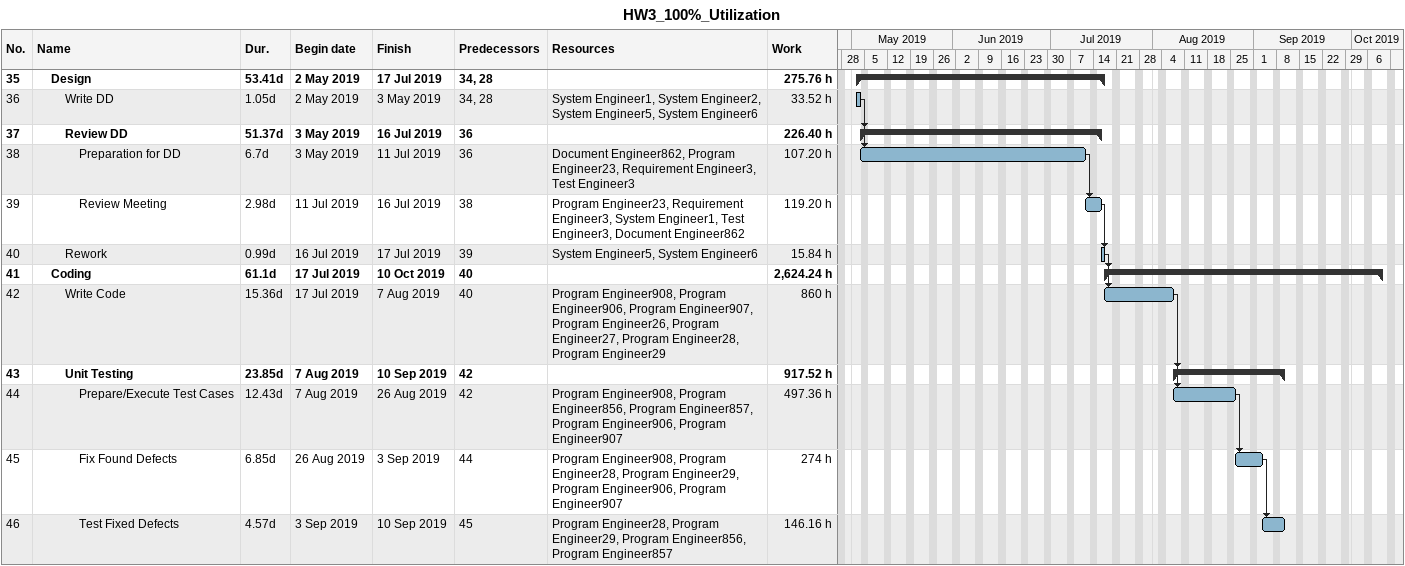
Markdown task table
HW3_100%_Utilization

| ID | Level | Task | Duration | Start | Finish | Predecessors | Resources | Work (h) |
|---|---|---|---|---|---|---|---|---|
| 35 | 2 | **Design** | 53.41d | 2019-05-02 | 2019-07-17 | 34, 28 |  | 275.76 |
| 36 | 3 | Write DD | 1.05d | 2019-05-02 | 2019-05-03 | 34, 28 | System Engineer1, System Engineer2, System Engineer5, System Engineer6 | 33.52 |
| 37 | 3 | **Review DD** | 51.37d | 2019-05-03 | 2019-07-16 | 36 |  | 226.40 |
| 38 | 4 | Preparation for DD | 6.7d | 2019-05-03 | 2019-07-11 | 36 | Document Engineer862, Program Engineer23, Requirement Engineer3, Test Engineer3 | 107.20 |
| 39 | 4 | Review Meeting | 2.98d | 2019-07-11 | 2019-07-16 | 38 | Program Engineer23, Requirement Engineer3, System Engineer1, Test Engineer3, Document Engineer862 | 119.20 |
| 40 | 3 | Rework | 0.99d | 2019-07-16 | 2019-07-17 | 39 | System Engineer5, System Engineer6 | 15.84 |
| 41 | 2 | **Coding** | 61.1d | 2019-07-17 | 2019-10-10 | 40 |  | 2624.24 |
| 42 | 3 | Write Code | 15.36d | 2019-07-17 | 2019-08-07 | 40 | Program Engineer908, Program Engineer906, Program Engineer907, Program Engineer26, Program Engineer27, Program Engineer28, Program Engineer29 | 860 |
| 43 | 3 | **Unit Testing** | 23.85d | 2019-08-07 | 2019-09-10 | 42 |  | 917.52 |
| 44 | 4 | Prepare/Execute Test Cases | 12.43d | 2019-08-07 | 2019-08-26 | 42 | Program Engineer908, Program Engineer856, Program Engineer857, Program Engineer906, Program Engineer907 | 497.36 |
| 45 | 4 | Fix Found Defects | 6.85d | 2019-08-26 | 2019-09-03 | 44 | Program Engineer908, Program Engineer28, Program Engineer29, Program Engineer906, Program Engineer907 | 274 |
| 46 | 4 | Test Fixed Defects | 4.57d | 2019-09-03 | 2019-09-10 | 45 | Program Engineer28, Program Engineer29, Program Engineer856, Program Engineer857 | 146.16 |
